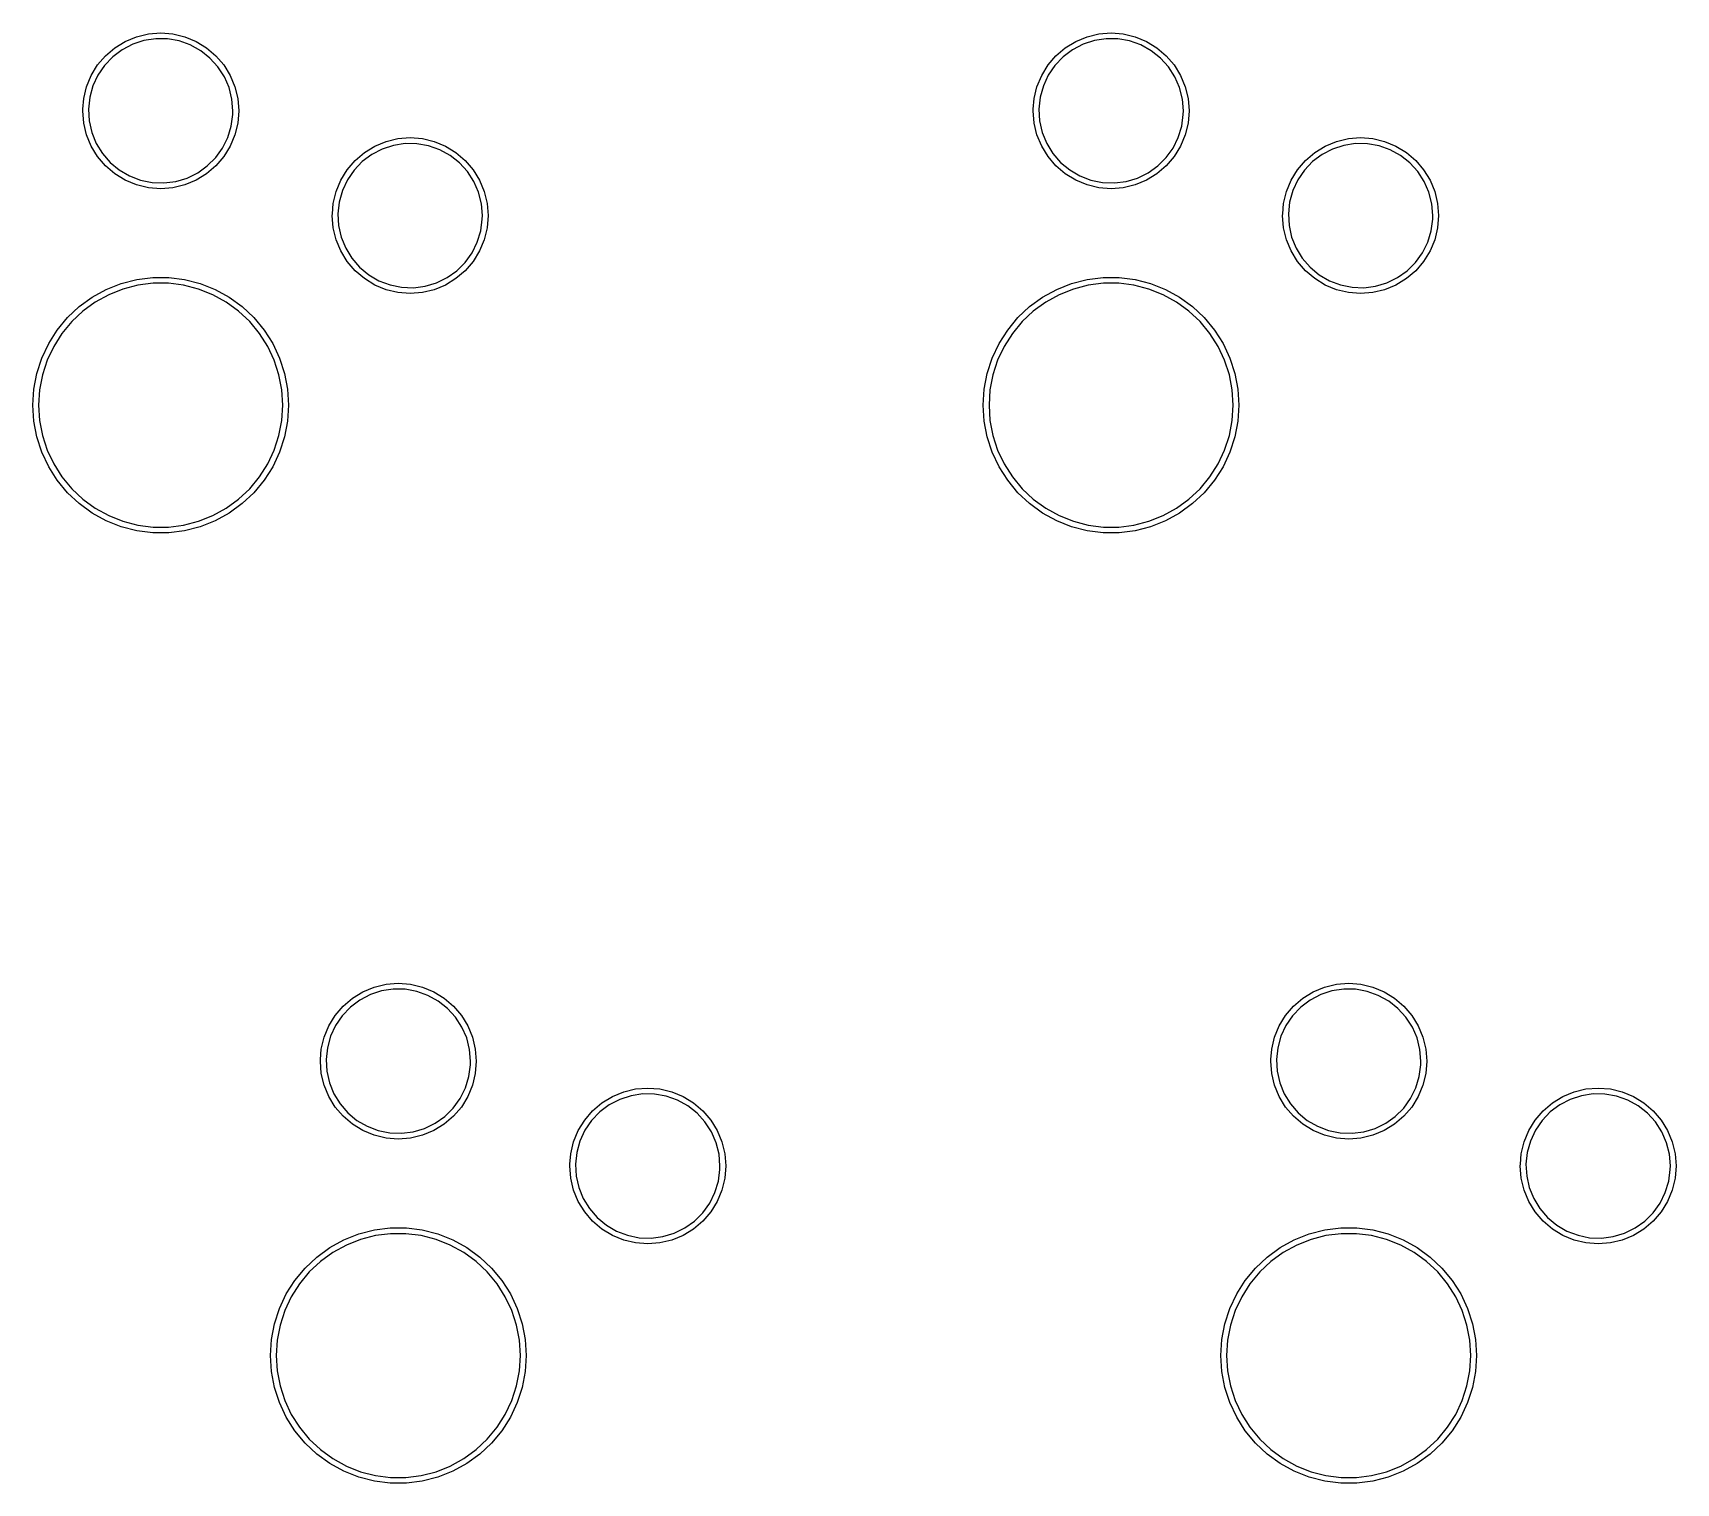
# Model space of a CAD drawing. Extents: x 0 to 11.3, y -3.7 to 0.
# Drawn here: x 2.899 to 4.196, y -1.976 to -0.831 of the extents above; entities that cross this region are included whole.
import ezdxf

# ---------------------------------------------------------------- set-up
doc = ezdxf.new("R2010")
doc.units = 0
doc.header["$MEASUREMENT"] = 0
doc.layers.add('BLACK', color=7, linetype='CONTINUOUS')

msp = doc.modelspace()

# ---------------------------------------------------------------- linework, layer by layer
at = {"layer": 'BLACK', "linetype": 'CONTINUOUS'}
for p, q in [((2.96384, -0.842949), (2.97207, -0.837906)), ((2.97792, -0.840183), (2.96963, -0.844495)), ((2.97207, -0.837906), (2.98099, -0.834212)), ((2.98679, -0.837282), (2.97792, -0.840183)), ((2.98099, -0.834212), (2.99038, -0.831958)), ((2.99602, -0.835869), (2.98679, -0.837282)), ((2.99038, -0.831958), (3, -0.831201)), ((3.00536, -0.835983), (2.99602, -0.835869)), ((3, -0.831201), (3.00962, -0.831958)), ((3.01456, -0.837621), (3.00536, -0.835983)), ((3.00962, -0.831958), (3.01901, -0.834212)), ((3.02336, -0.840738), (3.01456, -0.837621)), ((3.01901, -0.834212), (3.02793, -0.837906)), ((3.03154, -0.845252), (3.02336, -0.840738)), ((3.02793, -0.837906), (3.03616, -0.842949)), ((3.71384, -0.842949), (3.72207, -0.837906)), ((3.72792, -0.840183), (3.71963, -0.844495)), ((3.72207, -0.837906), (3.73099, -0.834212)), ((3.73679, -0.837282), (3.72792, -0.840183)), ((3.73099, -0.834212), (3.74038, -0.831958)), ((3.74602, -0.835869), (3.73679, -0.837282)), ((3.74038, -0.831958), (3.75, -0.831201)), ((3.75536, -0.835983), (3.74602, -0.835869)), ((3.75, -0.831201), (3.75962, -0.831958)), ((3.76456, -0.837621), (3.75536, -0.835983)), ((3.75962, -0.831958), (3.76901, -0.834212)), ((3.77336, -0.840738), (3.76456, -0.837621)), ((3.76901, -0.834212), (3.77793, -0.837906)), ((3.78154, -0.845252), (3.77336, -0.840738)), ((3.77793, -0.837906), (3.78616, -0.842949)), ((2.95023, -0.856559), (2.9565, -0.849218)), ((2.96217, -0.850103), (2.95571, -0.856854)), ((2.9565, -0.849218), (2.96384, -0.842949)), ((2.96963, -0.844495), (2.96217, -0.850103)), ((3.03886, -0.85104), (3.03154, -0.845252)), ((3.03616, -0.842949), (3.0435, -0.849218)), ((3.04515, -0.857947), (3.03886, -0.85104)), ((3.0435, -0.849218), (3.04977, -0.856559)), ((3.70023, -0.856559), (3.7065, -0.849218)), ((3.71217, -0.850103), (3.70571, -0.856854)), ((3.7065, -0.849218), (3.71384, -0.842949)), ((3.71963, -0.844495), (3.71217, -0.850103)), ((3.78886, -0.85104), (3.78154, -0.845252)), ((3.78616, -0.842949), (3.7935, -0.849218)), ((3.79515, -0.857947), (3.78886, -0.85104)), ((3.7935, -0.849218), (3.79977, -0.856559)), ((2.9415, -0.873707), (2.94519, -0.864789)), ((2.94519, -0.864789), (2.95023, -0.856559)), ((2.95045, -0.864569), (2.94652, -0.873039)), ((2.95571, -0.856854), (2.95045, -0.864569)), ((3.05022, -0.865788), (3.04515, -0.857947)), ((3.04977, -0.856559), (3.05481, -0.864789)), ((3.05395, -0.874352), (3.05022, -0.865788)), ((3.05481, -0.864789), (3.0585, -0.873707)), ((3.6915, -0.873707), (3.69519, -0.864789)), ((3.69519, -0.864789), (3.70023, -0.856559)), ((3.70045, -0.864569), (3.69652, -0.873039)), ((3.70571, -0.856854), (3.70045, -0.864569)), ((3.80022, -0.865788), (3.79515, -0.857947)), ((3.79977, -0.856559), (3.80481, -0.864789)), ((3.80395, -0.874352), (3.80022, -0.865788)), ((3.80481, -0.864789), (3.8085, -0.873707)), ((2.93924, -0.883093), (2.9415, -0.873707)), ((2.94652, -0.873039), (2.94402, -0.882038)), ((3.05622, -0.883409), (3.05395, -0.874352)), ((3.0585, -0.873707), (3.06076, -0.883093)), ((3.68924, -0.883093), (3.6915, -0.873707)), ((3.69652, -0.873039), (3.69402, -0.882038)), ((3.80622, -0.883409), (3.80395, -0.874352)), ((3.8085, -0.873707), (3.81076, -0.883093)), ((2.93848, -0.892717), (2.93859, -0.891324)), ((2.93924, -0.90234), (2.93848, -0.892717)), ((2.93859, -0.891324), (2.93924, -0.883093)), ((2.94402, -0.882038), (2.94303, -0.891324)), ((2.94303, -0.891324), (2.94357, -0.900647)), ((3.05699, -0.892717), (3.05622, -0.883409)), ((3.05692, -0.8955), (3.05699, -0.892717)), ((3.06076, -0.883093), (3.06152, -0.892717)), ((3.06152, -0.892717), (3.06076, -0.90234)), ((3.68848, -0.892717), (3.68859, -0.891324)), ((3.68924, -0.90234), (3.68848, -0.892717)), ((3.68859, -0.891324), (3.68924, -0.883093)), ((3.69402, -0.882038), (3.69303, -0.891324)), ((3.69303, -0.891324), (3.69357, -0.900647)), ((3.80699, -0.892717), (3.80622, -0.883409)), ((3.80692, -0.8955), (3.80699, -0.892717)), ((3.81076, -0.883093), (3.81152, -0.892717)), ((3.81152, -0.892717), (3.81076, -0.90234)), ((2.9415, -0.911726), (2.93924, -0.90234)), ((2.94357, -0.900647), (2.94562, -0.909758)), ((3.05298, -0.913694), (3.0557, -0.904759)), ((3.0557, -0.904759), (3.05692, -0.8955)), ((3.06076, -0.90234), (3.0585, -0.911726)), ((3.6915, -0.911726), (3.68924, -0.90234)), ((3.69357, -0.900647), (3.69562, -0.909758)), ((3.80298, -0.913694), (3.8057, -0.904759)), ((3.8057, -0.904759), (3.80692, -0.8955)), ((3.81076, -0.90234), (3.8085, -0.911726)), ((2.94519, -0.920644), (2.9415, -0.911726)), ((2.95023, -0.928875), (2.94519, -0.920644)), ((2.94562, -0.909758), (2.94914, -0.91841)), ((2.94914, -0.91841), (2.95401, -0.926373)), ((3.04885, -0.922066), (3.05298, -0.913694)), ((3.05481, -0.920644), (3.04977, -0.928875)), ((3.0585, -0.911726), (3.05481, -0.920644)), ((3.16069, -0.925626), (3.16892, -0.920583)), ((3.16892, -0.920583), (3.17784, -0.916889)), ((3.18364, -0.919959), (3.17477, -0.92286)), ((3.17784, -0.916889), (3.18723, -0.914635)), ((3.19288, -0.918547), (3.18364, -0.919959)), ((3.18723, -0.914635), (3.19685, -0.913878)), ((3.20221, -0.918661), (3.19288, -0.918547)), ((3.19685, -0.913878), (3.20647, -0.914635)), ((3.21141, -0.920298), (3.20221, -0.918661)), ((3.20647, -0.914635), (3.21586, -0.916889)), ((3.22021, -0.923416), (3.21141, -0.920298)), ((3.21586, -0.916889), (3.22478, -0.920583)), ((3.22478, -0.920583), (3.23301, -0.925626)), ((3.69519, -0.920644), (3.6915, -0.911726)), ((3.70023, -0.928875), (3.69519, -0.920644)), ((3.69562, -0.909758), (3.69914, -0.91841)), ((3.69914, -0.91841), (3.70401, -0.926373)), ((3.79885, -0.922066), (3.80298, -0.913694)), ((3.80481, -0.920644), (3.79977, -0.928875)), ((3.8085, -0.911726), (3.80481, -0.920644)), ((3.91069, -0.925626), (3.91892, -0.920583)), ((3.91892, -0.920583), (3.92784, -0.916889)), ((3.93364, -0.919959), (3.92477, -0.92286)), ((3.92784, -0.916889), (3.93723, -0.914635)), ((3.94288, -0.918547), (3.93364, -0.919959)), ((3.93723, -0.914635), (3.94685, -0.913878)), ((3.95221, -0.918661), (3.94288, -0.918547)), ((3.94685, -0.913878), (3.95647, -0.914635)), ((3.96141, -0.920298), (3.95221, -0.918661)), ((3.95647, -0.914635), (3.96586, -0.916889)), ((3.97021, -0.923416), (3.96141, -0.920298)), ((3.96586, -0.916889), (3.97478, -0.920583)), ((3.97478, -0.920583), (3.98301, -0.925626)), ((2.9565, -0.936215), (2.95023, -0.928875)), ((2.95401, -0.926373), (2.96013, -0.933431)), ((2.96013, -0.933431), (2.96731, -0.939397)), ((3.03678, -0.936242), (3.0434, -0.92965)), ((3.0434, -0.92965), (3.04885, -0.922066)), ((3.04977, -0.928875), (3.0435, -0.936215)), ((3.14708, -0.939236), (3.15335, -0.931896)), ((3.15902, -0.93278), (3.15256, -0.939531)), ((3.15335, -0.931896), (3.16069, -0.925626)), ((3.16648, -0.927173), (3.15902, -0.93278)), ((3.17477, -0.92286), (3.16648, -0.927173)), ((3.22839, -0.927929), (3.22021, -0.923416)), ((3.23571, -0.933717), (3.22839, -0.927929)), ((3.23301, -0.925626), (3.24035, -0.931896)), ((3.24035, -0.931896), (3.24662, -0.939236)), ((3.7065, -0.936215), (3.70023, -0.928875)), ((3.70401, -0.926373), (3.71013, -0.933431)), ((3.71013, -0.933431), (3.71731, -0.939397)), ((3.78678, -0.936242), (3.7934, -0.92965)), ((3.7934, -0.92965), (3.79885, -0.922066)), ((3.79977, -0.928875), (3.7935, -0.936215)), ((3.89708, -0.939236), (3.90335, -0.931896)), ((3.90902, -0.93278), (3.90256, -0.939531)), ((3.90335, -0.931896), (3.91069, -0.925626)), ((3.91648, -0.927173), (3.90902, -0.93278)), ((3.92477, -0.92286), (3.91648, -0.927173)), ((3.97839, -0.927929), (3.97021, -0.923416)), ((3.98571, -0.933717), (3.97839, -0.927929)), ((3.98301, -0.925626), (3.99035, -0.931896)), ((3.99035, -0.931896), (3.99662, -0.939236)), ((2.96384, -0.942484), (2.9565, -0.936215)), ((2.97207, -0.947527), (2.96384, -0.942484)), ((2.96731, -0.939397), (2.97538, -0.944108)), ((2.97538, -0.944108), (2.9841, -0.94744)), ((3.01185, -0.948457), (3.02079, -0.945774)), ((3.02079, -0.945774), (3.02918, -0.941665)), ((3.03616, -0.942484), (3.02793, -0.947527)), ((3.02918, -0.941665), (3.03678, -0.936242)), ((3.0435, -0.936215), (3.03616, -0.942484)), ((3.14204, -0.947466), (3.14708, -0.939236)), ((3.15256, -0.939531), (3.1473, -0.947246)), ((3.242, -0.940624), (3.23571, -0.933717)), ((3.24707, -0.948465), (3.242, -0.940624)), ((3.24662, -0.939236), (3.25166, -0.947466)), ((3.71384, -0.942484), (3.7065, -0.936215)), ((3.72207, -0.947527), (3.71384, -0.942484)), ((3.71731, -0.939397), (3.72538, -0.944108)), ((3.72538, -0.944108), (3.7341, -0.94744)), ((3.76185, -0.948457), (3.77079, -0.945774)), ((3.77079, -0.945774), (3.77918, -0.941665)), ((3.78616, -0.942484), (3.77793, -0.947527)), ((3.77918, -0.941665), (3.78678, -0.936242)), ((3.7935, -0.936215), (3.78616, -0.942484)), ((3.89204, -0.947466), (3.89708, -0.939236)), ((3.90256, -0.939531), (3.8973, -0.947246)), ((3.992, -0.940624), (3.98571, -0.933717)), ((3.99707, -0.948465), (3.992, -0.940624)), ((3.99662, -0.939236), (4.00166, -0.947466)), ((2.98099, -0.951221), (2.97207, -0.947527)), ((2.99038, -0.953475), (2.98099, -0.951221)), ((2.9841, -0.94744), (2.99325, -0.949302)), ((3, -0.954232), (2.99038, -0.953475)), ((2.99325, -0.949302), (3.00259, -0.949644)), ((3.00962, -0.953475), (3, -0.954232)), ((3.00259, -0.949644), (3.01185, -0.948457)), ((3.01901, -0.951221), (3.00962, -0.953475)), ((3.02793, -0.947527), (3.01901, -0.951221)), ((3.13609, -0.965771), (3.13835, -0.956384)), ((3.13835, -0.956384), (3.14204, -0.947466)), ((3.14337, -0.955717), (3.14087, -0.964716)), ((3.1473, -0.947246), (3.14337, -0.955717)), ((3.2508, -0.957029), (3.24707, -0.948465)), ((3.25307, -0.966086), (3.2508, -0.957029)), ((3.25166, -0.947466), (3.25536, -0.956384)), ((3.25536, -0.956384), (3.25761, -0.965771)), ((3.73099, -0.951221), (3.72207, -0.947527)), ((3.74038, -0.953475), (3.73099, -0.951221)), ((3.7341, -0.94744), (3.74325, -0.949302)), ((3.75, -0.954232), (3.74038, -0.953475)), ((3.74325, -0.949302), (3.75259, -0.949644)), ((3.75962, -0.953475), (3.75, -0.954232)), ((3.75259, -0.949644), (3.76185, -0.948457)), ((3.76901, -0.951221), (3.75962, -0.953475)), ((3.77793, -0.947527), (3.76901, -0.951221)), ((3.88609, -0.965771), (3.88835, -0.956384)), ((3.88835, -0.956384), (3.89204, -0.947466)), ((3.89337, -0.955717), (3.89087, -0.964716)), ((3.8973, -0.947246), (3.89337, -0.955717)), ((4.0008, -0.957029), (3.99707, -0.948465)), ((4.00307, -0.966086), (4.0008, -0.957029)), ((4.00166, -0.947466), (4.00536, -0.956384)), ((4.00536, -0.956384), (4.00761, -0.965771)), ((3.13544, -0.974001), (3.13609, -0.965771)), ((3.14087, -0.964716), (3.13988, -0.974001)), ((3.25384, -0.975394), (3.25307, -0.966086)), ((3.25761, -0.965771), (3.25837, -0.975394)), ((3.88544, -0.974001), (3.88609, -0.965771)), ((3.89087, -0.964716), (3.88988, -0.974001)), ((4.00384, -0.975394), (4.00307, -0.966086)), ((4.00761, -0.965771), (4.00837, -0.975394)), ((3.13533, -0.975394), (3.13544, -0.974001)), ((3.13609, -0.985017), (3.13533, -0.975394)), ((3.13835, -0.994403), (3.13609, -0.985017)), ((3.13988, -0.974001), (3.14042, -0.983325)), ((3.14042, -0.983325), (3.14247, -0.992435)), ((3.25255, -0.987436), (3.25377, -0.978177)), ((3.25377, -0.978177), (3.25384, -0.975394)), ((3.25761, -0.985017), (3.25536, -0.994403)), ((3.25837, -0.975394), (3.25761, -0.985017)), ((3.88533, -0.975394), (3.88544, -0.974001)), ((3.88609, -0.985017), (3.88533, -0.975394)), ((3.88835, -0.994403), (3.88609, -0.985017)), ((3.88988, -0.974001), (3.89042, -0.983325)), ((3.89042, -0.983325), (3.89247, -0.992435)), ((4.00255, -0.987436), (4.00377, -0.978177)), ((4.00377, -0.978177), (4.00384, -0.975394)), ((4.00761, -0.985017), (4.00536, -0.994403)), ((4.00837, -0.975394), (4.00761, -0.985017)), ((3.14204, -1.00332), (3.13835, -0.994403)), ((3.14247, -0.992435), (3.14599, -1.00109)), ((3.2457, -1.00474), (3.24983, -0.996372)), ((3.24983, -0.996372), (3.25255, -0.987436)), ((3.25536, -0.994403), (3.25166, -1.00332)), ((3.89204, -1.00332), (3.88835, -0.994403)), ((3.89247, -0.992435), (3.89599, -1.00109)), ((3.9957, -1.00474), (3.99983, -0.996372)), ((3.99983, -0.996372), (4.00255, -0.987436)), ((4.00536, -0.994403), (4.00166, -1.00332)), ((3.14708, -1.01155), (3.14204, -1.00332)), ((3.14599, -1.00109), (3.15086, -1.00905)), ((3.15086, -1.00905), (3.15698, -1.01611)), ((3.24025, -1.01233), (3.2457, -1.00474)), ((3.25166, -1.00332), (3.24662, -1.01155)), ((3.89708, -1.01155), (3.89204, -1.00332)), ((3.89599, -1.00109), (3.90086, -1.00905)), ((3.90086, -1.00905), (3.90698, -1.01611)), ((3.99025, -1.01233), (3.9957, -1.00474)), ((4.00166, -1.00332), (3.99662, -1.01155)), ((2.9811, -1.0259), (2.99367, -1.02431)), ((2.99367, -1.02431), (3.00633, -1.02431)), ((3.00633, -1.02431), (3.0189, -1.0259)), ((3.15335, -1.01889), (3.14708, -1.01155)), ((3.16069, -1.02516), (3.15335, -1.01889)), ((3.15698, -1.01611), (3.16416, -1.02207)), ((3.16416, -1.02207), (3.17223, -1.02679)), ((3.21764, -1.02845), (3.22603, -1.02434)), ((3.22603, -1.02434), (3.23363, -1.01892)), ((3.24035, -1.01889), (3.23301, -1.02516)), ((3.23363, -1.01892), (3.24025, -1.01233)), ((3.24662, -1.01155), (3.24035, -1.01889)), ((3.7311, -1.0259), (3.74367, -1.02431)), ((3.74367, -1.02431), (3.75633, -1.02431)), ((3.75633, -1.02431), (3.7689, -1.0259)), ((3.90335, -1.01889), (3.89708, -1.01155)), ((3.91069, -1.02516), (3.90335, -1.01889)), ((3.90698, -1.01611), (3.91416, -1.02207)), ((3.91416, -1.02207), (3.92223, -1.02679)), ((3.96764, -1.02845), (3.97603, -1.02434)), ((3.97603, -1.02434), (3.98363, -1.01892)), ((3.99035, -1.01889), (3.98301, -1.02516)), ((3.98363, -1.01892), (3.99025, -1.01233)), ((3.99662, -1.01155), (3.99035, -1.01889)), ((2.94594, -1.03982), (2.95704, -1.03372)), ((2.95704, -1.03372), (2.96882, -1.02905)), ((2.97023, -1.03336), (2.95898, -1.03782)), ((2.96882, -1.02905), (2.9811, -1.0259)), ((2.98195, -1.03036), (2.97023, -1.03336)), ((2.99395, -1.02884), (2.98195, -1.03036)), ((3.00605, -1.02884), (2.99395, -1.02884)), ((3.01805, -1.03036), (3.00605, -1.02884)), ((3.02977, -1.03336), (3.01805, -1.03036)), ((3.0189, -1.0259), (3.03118, -1.02905)), ((3.04102, -1.03782), (3.02977, -1.03336)), ((3.03118, -1.02905), (3.04296, -1.03372)), ((3.04296, -1.03372), (3.05406, -1.03982)), ((3.16892, -1.0302), (3.16069, -1.02516)), ((3.17784, -1.0339), (3.16892, -1.0302)), ((3.17223, -1.02679), (3.18095, -1.03012)), ((3.18723, -1.03615), (3.17784, -1.0339)), ((3.18095, -1.03012), (3.1901, -1.03198)), ((3.19685, -1.03691), (3.18723, -1.03615)), ((3.1901, -1.03198), (3.19944, -1.03232)), ((3.20647, -1.03615), (3.19685, -1.03691)), ((3.19944, -1.03232), (3.2087, -1.03113)), ((3.21586, -1.0339), (3.20647, -1.03615)), ((3.2087, -1.03113), (3.21764, -1.02845)), ((3.22478, -1.0302), (3.21586, -1.0339)), ((3.23301, -1.02516), (3.22478, -1.0302)), ((3.69594, -1.03982), (3.70704, -1.03372)), ((3.70704, -1.03372), (3.71882, -1.02905)), ((3.72023, -1.03336), (3.70898, -1.03782)), ((3.71882, -1.02905), (3.7311, -1.0259)), ((3.73195, -1.03036), (3.72023, -1.03336)), ((3.74395, -1.02884), (3.73195, -1.03036)), ((3.75605, -1.02884), (3.74395, -1.02884)), ((3.76805, -1.03036), (3.75605, -1.02884)), ((3.77977, -1.03336), (3.76805, -1.03036)), ((3.7689, -1.0259), (3.78118, -1.02905)), ((3.79102, -1.03782), (3.77977, -1.03336)), ((3.78118, -1.02905), (3.79296, -1.03372)), ((3.79296, -1.03372), (3.80406, -1.03982)), ((3.91892, -1.0302), (3.91069, -1.02516)), ((3.92784, -1.0339), (3.91892, -1.0302)), ((3.92223, -1.02679), (3.93095, -1.03012)), ((3.93723, -1.03615), (3.92784, -1.0339)), ((3.93095, -1.03012), (3.9401, -1.03198)), ((3.94685, -1.03691), (3.93723, -1.03615)), ((3.9401, -1.03198), (3.94944, -1.03232)), ((3.95647, -1.03615), (3.94685, -1.03691)), ((3.94944, -1.03232), (3.9587, -1.03113)), ((3.96586, -1.0339), (3.95647, -1.03615)), ((3.9587, -1.03113), (3.96764, -1.02845)), ((3.97478, -1.0302), (3.96586, -1.0339)), ((3.98301, -1.02516), (3.97478, -1.0302)), ((2.92646, -1.05594), (2.93569, -1.04727)), ((2.93569, -1.04727), (2.94594, -1.03982)), ((2.94837, -1.04365), (2.93858, -1.05076)), ((2.95898, -1.03782), (2.94837, -1.04365)), ((3.05163, -1.04365), (3.04102, -1.03782)), ((3.06142, -1.05076), (3.05163, -1.04365)), ((3.05406, -1.03982), (3.06431, -1.04727)), ((3.06431, -1.04727), (3.07354, -1.05594)), ((3.67646, -1.05594), (3.68569, -1.04727)), ((3.68569, -1.04727), (3.69594, -1.03982)), ((3.69837, -1.04365), (3.68858, -1.05076)), ((3.70898, -1.03782), (3.69837, -1.04365)), ((3.80163, -1.04365), (3.79102, -1.03782)), ((3.81142, -1.05076), (3.80163, -1.04365)), ((3.80406, -1.03982), (3.81431, -1.04727)), ((3.81431, -1.04727), (3.82354, -1.05594)), ((2.91838, -1.0657), (2.92646, -1.05594)), ((2.92976, -1.05904), (2.92205, -1.06837)), ((2.93858, -1.05076), (2.92976, -1.05904)), ((3.07024, -1.05904), (3.06142, -1.05076)), ((3.07795, -1.06837), (3.07024, -1.05904)), ((3.07354, -1.05594), (3.08162, -1.0657)), ((3.66838, -1.0657), (3.67646, -1.05594)), ((3.67976, -1.05904), (3.67205, -1.06837)), ((3.68858, -1.05076), (3.67976, -1.05904)), ((3.82024, -1.05904), (3.81142, -1.05076)), ((3.82795, -1.06837), (3.82024, -1.05904)), ((3.82354, -1.05594), (3.83162, -1.0657)), ((2.91159, -1.0764), (2.91838, -1.0657)), ((2.92205, -1.06837), (2.91557, -1.07858)), ((3.08443, -1.07858), (3.07795, -1.06837)), ((3.08162, -1.0657), (3.08841, -1.0764)), ((3.66159, -1.0764), (3.66838, -1.0657)), ((3.67205, -1.06837), (3.66557, -1.07858)), ((3.83443, -1.07858), (3.82795, -1.06837)), ((3.83162, -1.0657), (3.83841, -1.0764)), ((2.90228, -1.09991), (2.9062, -1.08786)), ((2.9062, -1.08786), (2.91159, -1.0764)), ((2.91557, -1.07858), (2.91041, -1.08953)), ((3.08959, -1.08953), (3.08443, -1.07858)), ((3.08841, -1.0764), (3.0938, -1.08786)), ((3.0938, -1.08786), (3.09772, -1.09991)), ((3.65228, -1.09991), (3.6562, -1.08786)), ((3.6562, -1.08786), (3.66159, -1.0764)), ((3.66557, -1.07858), (3.66041, -1.08953)), ((3.83959, -1.08953), (3.83443, -1.07858)), ((3.83841, -1.0764), (3.8438, -1.08786)), ((3.8438, -1.08786), (3.84772, -1.09991)), ((2.89991, -1.11236), (2.90228, -1.09991)), ((2.90668, -1.10104), (2.90441, -1.11292)), ((2.91041, -1.08953), (2.90668, -1.10104)), ((3.09332, -1.10104), (3.08959, -1.08953)), ((3.09559, -1.11292), (3.09332, -1.10104)), ((3.09772, -1.09991), (3.10009, -1.11236)), ((3.64991, -1.11236), (3.65228, -1.09991)), ((3.65668, -1.10104), (3.65441, -1.11292)), ((3.66041, -1.08953), (3.65668, -1.10104)), ((3.84332, -1.10104), (3.83959, -1.08953)), ((3.84559, -1.11292), (3.84332, -1.10104)), ((3.84772, -1.09991), (3.85009, -1.11236)), ((2.89911, -1.125), (2.89991, -1.11236)), ((2.90441, -1.11292), (2.90365, -1.125)), ((3.09635, -1.125), (3.09559, -1.11292)), ((3.10009, -1.11236), (3.10089, -1.125)), ((3.64911, -1.125), (3.64991, -1.11236)), ((3.65441, -1.11292), (3.65365, -1.125)), ((3.84635, -1.125), (3.84559, -1.11292)), ((3.85009, -1.11236), (3.85089, -1.125)), ((2.89991, -1.13764), (2.89911, -1.125)), ((2.90365, -1.125), (2.90441, -1.13708)), ((3.09559, -1.13708), (3.09635, -1.125)), ((3.10089, -1.125), (3.10009, -1.13764)), ((3.64991, -1.13764), (3.64911, -1.125)), ((3.65365, -1.125), (3.65441, -1.13708)), ((3.84559, -1.13708), (3.84635, -1.125)), ((3.85089, -1.125), (3.85009, -1.13764)), ((2.90228, -1.15009), (2.89991, -1.13764)), ((2.90441, -1.13708), (2.90668, -1.14896)), ((3.09332, -1.14896), (3.09559, -1.13708)), ((3.10009, -1.13764), (3.09772, -1.15009)), ((3.65228, -1.15009), (3.64991, -1.13764)), ((3.65441, -1.13708), (3.65668, -1.14896)), ((3.84332, -1.14896), (3.84559, -1.13708)), ((3.85009, -1.13764), (3.84772, -1.15009)), ((2.9062, -1.16214), (2.90228, -1.15009)), ((2.90668, -1.14896), (2.91041, -1.16047)), ((3.08959, -1.16047), (3.09332, -1.14896)), ((3.09772, -1.15009), (3.0938, -1.16214)), ((3.6562, -1.16214), (3.65228, -1.15009)), ((3.65668, -1.14896), (3.66041, -1.16047)), ((3.83959, -1.16047), (3.84332, -1.14896)), ((3.84772, -1.15009), (3.8438, -1.16214)), ((2.91159, -1.1736), (2.9062, -1.16214)), ((2.91041, -1.16047), (2.91557, -1.17142)), ((3.08443, -1.17142), (3.08959, -1.16047)), ((3.0938, -1.16214), (3.08841, -1.1736)), ((3.66159, -1.1736), (3.6562, -1.16214)), ((3.66041, -1.16047), (3.66557, -1.17142)), ((3.83443, -1.17142), (3.83959, -1.16047)), ((3.8438, -1.16214), (3.83841, -1.1736)), ((2.91838, -1.1843), (2.91159, -1.1736)), ((2.91557, -1.17142), (2.92205, -1.18163)), ((3.07795, -1.18163), (3.08443, -1.17142)), ((3.08841, -1.1736), (3.08162, -1.1843)), ((3.66838, -1.1843), (3.66159, -1.1736)), ((3.66557, -1.17142), (3.67205, -1.18163)), ((3.82795, -1.18163), (3.83443, -1.17142)), ((3.83841, -1.1736), (3.83162, -1.1843)), ((2.92646, -1.19406), (2.91838, -1.1843)), ((2.92205, -1.18163), (2.92976, -1.19096)), ((2.92976, -1.19096), (2.93858, -1.19924)), ((3.06142, -1.19924), (3.07024, -1.19096)), ((3.07024, -1.19096), (3.07795, -1.18163)), ((3.08162, -1.1843), (3.07354, -1.19406)), ((3.67646, -1.19406), (3.66838, -1.1843)), ((3.67205, -1.18163), (3.67976, -1.19096)), ((3.67976, -1.19096), (3.68858, -1.19924)), ((3.81142, -1.19924), (3.82024, -1.19096)), ((3.82024, -1.19096), (3.82795, -1.18163)), ((3.83162, -1.1843), (3.82354, -1.19406)), ((2.93569, -1.20273), (2.92646, -1.19406)), ((2.94594, -1.21018), (2.93569, -1.20273)), ((2.93858, -1.19924), (2.94837, -1.20635)), ((3.05163, -1.20635), (3.06142, -1.19924)), ((3.06431, -1.20273), (3.05406, -1.21018)), ((3.07354, -1.19406), (3.06431, -1.20273)), ((3.68569, -1.20273), (3.67646, -1.19406)), ((3.69594, -1.21018), (3.68569, -1.20273)), ((3.68858, -1.19924), (3.69837, -1.20635)), ((3.80163, -1.20635), (3.81142, -1.19924)), ((3.81431, -1.20273), (3.80406, -1.21018)), ((3.82354, -1.19406), (3.81431, -1.20273)), ((2.95704, -1.21628), (2.94594, -1.21018)), ((2.94837, -1.20635), (2.95898, -1.21218)), ((2.96882, -1.22095), (2.95704, -1.21628)), ((2.95898, -1.21218), (2.97023, -1.21664)), ((2.97023, -1.21664), (2.98195, -1.21964)), ((3.01805, -1.21964), (3.02977, -1.21664)), ((3.02977, -1.21664), (3.04102, -1.21218)), ((3.04296, -1.21628), (3.03118, -1.22095)), ((3.04102, -1.21218), (3.05163, -1.20635)), ((3.05406, -1.21018), (3.04296, -1.21628)), ((3.70704, -1.21628), (3.69594, -1.21018)), ((3.69837, -1.20635), (3.70898, -1.21218)), ((3.71882, -1.22095), (3.70704, -1.21628)), ((3.70898, -1.21218), (3.72023, -1.21664)), ((3.72023, -1.21664), (3.73195, -1.21964)), ((3.76805, -1.21964), (3.77977, -1.21664)), ((3.77977, -1.21664), (3.79102, -1.21218)), ((3.79296, -1.21628), (3.78118, -1.22095)), ((3.79102, -1.21218), (3.80163, -1.20635)), ((3.80406, -1.21018), (3.79296, -1.21628)), ((2.9811, -1.2241), (2.96882, -1.22095)), ((2.99367, -1.22569), (2.9811, -1.2241)), ((2.98195, -1.21964), (2.99395, -1.22116)), ((3.00633, -1.22569), (2.99367, -1.22569)), ((2.99395, -1.22116), (3.00605, -1.22116)), ((3.00605, -1.22116), (3.01805, -1.21964)), ((3.0189, -1.2241), (3.00633, -1.22569)), ((3.03118, -1.22095), (3.0189, -1.2241)), ((3.7311, -1.2241), (3.71882, -1.22095)), ((3.74367, -1.22569), (3.7311, -1.2241)), ((3.73195, -1.21964), (3.74395, -1.22116)), ((3.75633, -1.22569), (3.74367, -1.22569)), ((3.74395, -1.22116), (3.75605, -1.22116)), ((3.75605, -1.22116), (3.76805, -1.21964)), ((3.7689, -1.2241), (3.75633, -1.22569)), ((3.78118, -1.22095), (3.7689, -1.2241)), ((3.16849, -1.58421), (3.17788, -1.58196)), ((3.17788, -1.58196), (3.1875, -1.5812)), ((3.1875, -1.5812), (3.19712, -1.58196)), ((3.19712, -1.58196), (3.20651, -1.58421)), ((3.91849, -1.58421), (3.92788, -1.58196)), ((3.92788, -1.58196), (3.9375, -1.5812)), ((3.9375, -1.5812), (3.94712, -1.58196)), ((3.94712, -1.58196), (3.95651, -1.58421)), ((3.144, -1.59922), (3.15134, -1.59295)), ((3.15713, -1.5945), (3.14967, -1.6001)), ((3.15134, -1.59295), (3.15957, -1.58791)), ((3.16542, -1.59018), (3.15713, -1.5945)), ((3.15957, -1.58791), (3.16849, -1.58421)), ((3.17429, -1.58728), (3.16542, -1.59018)), ((3.18352, -1.58587), (3.17429, -1.58728)), ((3.19286, -1.58598), (3.18352, -1.58587)), ((3.20206, -1.58762), (3.19286, -1.58598)), ((3.21086, -1.59074), (3.20206, -1.58762)), ((3.20651, -1.58421), (3.21543, -1.58791)), ((3.21904, -1.59525), (3.21086, -1.59074)), ((3.21543, -1.58791), (3.22366, -1.59295)), ((3.22366, -1.59295), (3.231, -1.59922)), ((3.894, -1.59922), (3.90134, -1.59295)), ((3.90713, -1.5945), (3.89967, -1.6001)), ((3.90134, -1.59295), (3.90957, -1.58791)), ((3.91542, -1.59018), (3.90713, -1.5945)), ((3.90957, -1.58791), (3.91849, -1.58421)), ((3.92429, -1.58728), (3.91542, -1.59018)), ((3.93352, -1.58587), (3.92429, -1.58728)), ((3.94286, -1.58598), (3.93352, -1.58587)), ((3.95206, -1.58762), (3.94286, -1.58598)), ((3.96086, -1.59074), (3.95206, -1.58762)), ((3.95651, -1.58421), (3.96543, -1.58791)), ((3.96904, -1.59525), (3.96086, -1.59074)), ((3.96543, -1.58791), (3.97366, -1.59295)), ((3.97366, -1.59295), (3.981, -1.59922)), ((3.13269, -1.61479), (3.13773, -1.60656)), ((3.13773, -1.60656), (3.144, -1.59922)), ((3.14321, -1.60685), (3.13795, -1.61457)), ((3.14967, -1.6001), (3.14321, -1.60685)), ((3.22636, -1.60104), (3.21904, -1.59525)), ((3.23265, -1.60795), (3.22636, -1.60104)), ((3.231, -1.59922), (3.23727, -1.60656)), ((3.23772, -1.61579), (3.23265, -1.60795)), ((3.23727, -1.60656), (3.24231, -1.61479)), ((3.88269, -1.61479), (3.88773, -1.60656)), ((3.88773, -1.60656), (3.894, -1.59922)), ((3.89321, -1.60685), (3.88795, -1.61457)), ((3.89967, -1.6001), (3.89321, -1.60685)), ((3.97636, -1.60104), (3.96904, -1.59525)), ((3.98265, -1.60795), (3.97636, -1.60104)), ((3.981, -1.59922), (3.98727, -1.60656)), ((3.98772, -1.61579), (3.98265, -1.60795)), ((3.98727, -1.60656), (3.99231, -1.61479)), ((3.129, -1.62371), (3.13269, -1.61479)), ((3.13795, -1.61457), (3.13402, -1.62304)), ((3.24145, -1.62435), (3.23772, -1.61579)), ((3.24231, -1.61479), (3.246, -1.62371)), ((3.879, -1.62371), (3.88269, -1.61479)), ((3.88795, -1.61457), (3.88402, -1.62304)), ((3.99145, -1.62435), (3.98772, -1.61579)), ((3.99231, -1.61479), (3.996, -1.62371)), ((3.12609, -1.64132), (3.12674, -1.63309)), ((3.12674, -1.63309), (3.129, -1.62371)), ((3.13152, -1.63204), (3.13053, -1.64132)), ((3.13402, -1.62304), (3.13152, -1.63204)), ((3.24372, -1.63341), (3.24145, -1.62435)), ((3.24449, -1.64272), (3.24372, -1.63341)), ((3.246, -1.62371), (3.24826, -1.63309)), ((3.24826, -1.63309), (3.24902, -1.64272)), ((3.87609, -1.64132), (3.87674, -1.63309)), ((3.87674, -1.63309), (3.879, -1.62371)), ((3.88152, -1.63204), (3.88053, -1.64132)), ((3.88402, -1.62304), (3.88152, -1.63204)), ((3.99372, -1.63341), (3.99145, -1.62435)), ((3.99449, -1.64272), (3.99372, -1.63341)), ((3.996, -1.62371), (3.99826, -1.63309)), ((3.99826, -1.63309), (3.99902, -1.64272)), ((3.12598, -1.64272), (3.12609, -1.64132)), ((3.12674, -1.65234), (3.12598, -1.64272)), ((3.13053, -1.64132), (3.13107, -1.65065)), ((3.2432, -1.65476), (3.24442, -1.6455)), ((3.24442, -1.6455), (3.24449, -1.64272)), ((3.24902, -1.64272), (3.24826, -1.65234)), ((3.87598, -1.64272), (3.87609, -1.64132)), ((3.87674, -1.65234), (3.87598, -1.64272)), ((3.88053, -1.64132), (3.88107, -1.65065)), ((3.9932, -1.65476), (3.99442, -1.6455)), ((3.99442, -1.6455), (3.99449, -1.64272)), ((3.99902, -1.64272), (3.99826, -1.65234)), ((3.129, -1.66173), (3.12674, -1.65234)), ((3.13107, -1.65065), (3.13312, -1.65976)), ((3.13312, -1.65976), (3.13664, -1.66841)), ((3.24048, -1.66369), (3.2432, -1.65476)), ((3.24826, -1.65234), (3.246, -1.66173)), ((3.879, -1.66173), (3.87674, -1.65234)), ((3.88107, -1.65065), (3.88312, -1.65976)), ((3.88312, -1.65976), (3.88664, -1.66841)), ((3.99048, -1.66369), (3.9932, -1.65476)), ((3.99826, -1.65234), (3.996, -1.66173)), ((3.13269, -1.67064), (3.129, -1.66173)), ((3.13773, -1.67887), (3.13269, -1.67064)), ((3.13664, -1.66841), (3.14151, -1.67637)), ((3.2309, -1.67965), (3.23635, -1.67207)), ((3.23635, -1.67207), (3.24048, -1.66369)), ((3.24231, -1.67064), (3.23727, -1.67887)), ((3.246, -1.66173), (3.24231, -1.67064)), ((3.34819, -1.67563), (3.35642, -1.67058)), ((3.35642, -1.67058), (3.36534, -1.66689)), ((3.37114, -1.66996), (3.36227, -1.67286)), ((3.36534, -1.66689), (3.37473, -1.66464)), ((3.38038, -1.66855), (3.37114, -1.66996)), ((3.37473, -1.66464), (3.38435, -1.66388)), ((3.38971, -1.66866), (3.38038, -1.66855)), ((3.38435, -1.66388), (3.39397, -1.66464)), ((3.39891, -1.6703), (3.38971, -1.66866)), ((3.39397, -1.66464), (3.40336, -1.66689)), ((3.40771, -1.67342), (3.39891, -1.6703)), ((3.40336, -1.66689), (3.41228, -1.67058)), ((3.41228, -1.67058), (3.42051, -1.67563)), ((3.88269, -1.67064), (3.879, -1.66173)), ((3.88773, -1.67887), (3.88269, -1.67064)), ((3.88664, -1.66841), (3.89151, -1.67637)), ((3.9809, -1.67965), (3.98635, -1.67207)), ((3.98635, -1.67207), (3.99048, -1.66369)), ((3.99231, -1.67064), (3.98727, -1.67887)), ((3.996, -1.66173), (3.99231, -1.67064)), ((4.09819, -1.67563), (4.10642, -1.67058)), ((4.10642, -1.67058), (4.11534, -1.66689)), ((4.12114, -1.66996), (4.11227, -1.67286)), ((4.11534, -1.66689), (4.12473, -1.66464)), ((4.13038, -1.66855), (4.12114, -1.66996)), ((4.12473, -1.66464), (4.13435, -1.66388)), ((4.13971, -1.66866), (4.13038, -1.66855)), ((4.13435, -1.66388), (4.14397, -1.66464)), ((4.14891, -1.6703), (4.13971, -1.66866)), ((4.14397, -1.66464), (4.15336, -1.66689)), ((4.15771, -1.67342), (4.14891, -1.6703)), ((4.15336, -1.66689), (4.16228, -1.67058)), ((4.16228, -1.67058), (4.17051, -1.67563)), ((3.144, -1.68621), (3.13773, -1.67887)), ((3.14151, -1.67637), (3.14763, -1.68343)), ((3.14763, -1.68343), (3.15481, -1.6894)), ((3.22428, -1.68624), (3.2309, -1.67965)), ((3.23727, -1.67887), (3.231, -1.68621)), ((3.33458, -1.68924), (3.34085, -1.6819)), ((3.34652, -1.68278), (3.34006, -1.68953)), ((3.34085, -1.6819), (3.34819, -1.67563)), ((3.35398, -1.67717), (3.34652, -1.68278)), ((3.36227, -1.67286), (3.35398, -1.67717)), ((3.41589, -1.67793), (3.40771, -1.67342)), ((3.42321, -1.68372), (3.41589, -1.67793)), ((3.42051, -1.67563), (3.42785, -1.6819)), ((3.4295, -1.69062), (3.42321, -1.68372)), ((3.42785, -1.6819), (3.43412, -1.68924)), ((3.894, -1.68621), (3.88773, -1.67887)), ((3.89151, -1.67637), (3.89763, -1.68343)), ((3.89763, -1.68343), (3.90481, -1.6894)), ((3.97428, -1.68624), (3.9809, -1.67965)), ((3.98727, -1.67887), (3.981, -1.68621)), ((4.08458, -1.68924), (4.09085, -1.6819)), ((4.09652, -1.68278), (4.09006, -1.68953)), ((4.09085, -1.6819), (4.09819, -1.67563)), ((4.10398, -1.67717), (4.09652, -1.68278)), ((4.11227, -1.67286), (4.10398, -1.67717)), ((4.16589, -1.67793), (4.15771, -1.67342)), ((4.17321, -1.68372), (4.16589, -1.67793)), ((4.17051, -1.67563), (4.17785, -1.6819)), ((4.1795, -1.69062), (4.17321, -1.68372)), ((4.17785, -1.6819), (4.18412, -1.68924)), ((3.15134, -1.69248), (3.144, -1.68621)), ((3.15957, -1.69753), (3.15134, -1.69248)), ((3.15481, -1.6894), (3.16288, -1.69411)), ((3.16849, -1.70122), (3.15957, -1.69753)), ((3.16288, -1.69411), (3.1716, -1.69744)), ((3.1716, -1.69744), (3.18075, -1.6993)), ((3.19009, -1.69964), (3.19935, -1.69846)), ((3.19935, -1.69846), (3.20829, -1.69577)), ((3.21543, -1.69753), (3.20651, -1.70122)), ((3.20829, -1.69577), (3.21668, -1.69167)), ((3.22366, -1.69248), (3.21543, -1.69753)), ((3.21668, -1.69167), (3.22428, -1.68624)), ((3.231, -1.68621), (3.22366, -1.69248)), ((3.32585, -1.70638), (3.32954, -1.69747)), ((3.32954, -1.69747), (3.33458, -1.68924)), ((3.3348, -1.69725), (3.33087, -1.70572)), ((3.34006, -1.68953), (3.3348, -1.69725)), ((3.43457, -1.69846), (3.4295, -1.69062)), ((3.43412, -1.68924), (3.43916, -1.69747)), ((3.4383, -1.70703), (3.43457, -1.69846)), ((3.43916, -1.69747), (3.44286, -1.70638)), ((3.90134, -1.69248), (3.894, -1.68621)), ((3.90957, -1.69753), (3.90134, -1.69248)), ((3.90481, -1.6894), (3.91288, -1.69411)), ((3.91849, -1.70122), (3.90957, -1.69753)), ((3.91288, -1.69411), (3.9216, -1.69744)), ((3.9216, -1.69744), (3.93075, -1.6993)), ((3.94009, -1.69964), (3.94935, -1.69846)), ((3.94935, -1.69846), (3.95829, -1.69577)), ((3.96543, -1.69753), (3.95651, -1.70122)), ((3.95829, -1.69577), (3.96668, -1.69167)), ((3.97366, -1.69248), (3.96543, -1.69753)), ((3.96668, -1.69167), (3.97428, -1.68624)), ((3.981, -1.68621), (3.97366, -1.69248)), ((4.07585, -1.70638), (4.07954, -1.69747)), ((4.07954, -1.69747), (4.08458, -1.68924)), ((4.0848, -1.69725), (4.08087, -1.70572)), ((4.09006, -1.68953), (4.0848, -1.69725)), ((4.18457, -1.69846), (4.1795, -1.69062)), ((4.18412, -1.68924), (4.18916, -1.69747)), ((4.1883, -1.70703), (4.18457, -1.69846)), ((4.18916, -1.69747), (4.19286, -1.70638)), ((3.17788, -1.70347), (3.16849, -1.70122)), ((3.1875, -1.70423), (3.17788, -1.70347)), ((3.18075, -1.6993), (3.19009, -1.69964)), ((3.19712, -1.70347), (3.1875, -1.70423)), ((3.20651, -1.70122), (3.19712, -1.70347)), ((3.32359, -1.71577), (3.32585, -1.70638)), ((3.33087, -1.70572), (3.32837, -1.71472)), ((3.44057, -1.71609), (3.4383, -1.70703)), ((3.44286, -1.70638), (3.44511, -1.71577)), ((3.92788, -1.70347), (3.91849, -1.70122)), ((3.9375, -1.70423), (3.92788, -1.70347)), ((3.93075, -1.6993), (3.94009, -1.69964)), ((3.94712, -1.70347), (3.9375, -1.70423)), ((3.95651, -1.70122), (3.94712, -1.70347)), ((4.07359, -1.71577), (4.07585, -1.70638)), ((4.08087, -1.70572), (4.07837, -1.71472)), ((4.19057, -1.71609), (4.1883, -1.70703)), ((4.19286, -1.70638), (4.19511, -1.71577)), ((3.32283, -1.72539), (3.32294, -1.724)), ((3.32294, -1.724), (3.32359, -1.71577)), ((3.32837, -1.71472), (3.32738, -1.724)), ((3.32738, -1.724), (3.32792, -1.73332)), ((3.44134, -1.72539), (3.44057, -1.71609)), ((3.44511, -1.71577), (3.44587, -1.72539)), ((4.07283, -1.72539), (4.07294, -1.724)), ((4.07294, -1.724), (4.07359, -1.71577)), ((4.07837, -1.71472), (4.07738, -1.724)), ((4.07738, -1.724), (4.07792, -1.73332)), ((4.19134, -1.72539), (4.19057, -1.71609)), ((4.19511, -1.71577), (4.19587, -1.72539)), ((3.32359, -1.73502), (3.32283, -1.72539)), ((3.32585, -1.7444), (3.32359, -1.73502)), ((3.32792, -1.73332), (3.32997, -1.74243)), ((3.43733, -1.74637), (3.44005, -1.73744)), ((3.44005, -1.73744), (3.44127, -1.72818)), ((3.44127, -1.72818), (3.44134, -1.72539)), ((3.44511, -1.73502), (3.44286, -1.7444)), ((3.44587, -1.72539), (3.44511, -1.73502)), ((4.07359, -1.73502), (4.07283, -1.72539)), ((4.07585, -1.7444), (4.07359, -1.73502)), ((4.07792, -1.73332), (4.07997, -1.74243)), ((4.18733, -1.74637), (4.19005, -1.73744)), ((4.19005, -1.73744), (4.19127, -1.72818)), ((4.19127, -1.72818), (4.19134, -1.72539)), ((4.19511, -1.73502), (4.19286, -1.7444)), ((4.19587, -1.72539), (4.19511, -1.73502)), ((3.32954, -1.75332), (3.32585, -1.7444)), ((3.32997, -1.74243), (3.33349, -1.75109)), ((3.4332, -1.75474), (3.43733, -1.74637)), ((3.44286, -1.7444), (3.43916, -1.75332)), ((4.07954, -1.75332), (4.07585, -1.7444)), ((4.07997, -1.74243), (4.08349, -1.75109)), ((4.1832, -1.75474), (4.18733, -1.74637)), ((4.19286, -1.7444), (4.18916, -1.75332)), ((3.33458, -1.76155), (3.32954, -1.75332)), ((3.33349, -1.75109), (3.33836, -1.75905)), ((3.34085, -1.76889), (3.33458, -1.76155)), ((3.33836, -1.75905), (3.34448, -1.76611)), ((3.42113, -1.76892), (3.42775, -1.76233)), ((3.42775, -1.76233), (3.4332, -1.75474)), ((3.43412, -1.76155), (3.42785, -1.76889)), ((3.43916, -1.75332), (3.43412, -1.76155)), ((4.08458, -1.76155), (4.07954, -1.75332)), ((4.08349, -1.75109), (4.08836, -1.75905)), ((4.09085, -1.76889), (4.08458, -1.76155)), ((4.08836, -1.75905), (4.09448, -1.76611)), ((4.17113, -1.76892), (4.17775, -1.76233)), ((4.17775, -1.76233), (4.1832, -1.75474)), ((4.18412, -1.76155), (4.17785, -1.76889)), ((4.18916, -1.75332), (4.18412, -1.76155)), ((3.15632, -1.77905), (3.1686, -1.7759)), ((3.1686, -1.7759), (3.18117, -1.77431)), ((3.18117, -1.77431), (3.19383, -1.77431)), ((3.19383, -1.77431), (3.2064, -1.7759)), ((3.2064, -1.7759), (3.21868, -1.77905)), ((3.34819, -1.77516), (3.34085, -1.76889)), ((3.34448, -1.76611), (3.35166, -1.77207)), ((3.35642, -1.7802), (3.34819, -1.77516)), ((3.35166, -1.77207), (3.35973, -1.77679)), ((3.40514, -1.77845), (3.41353, -1.77434)), ((3.42051, -1.77516), (3.41228, -1.7802)), ((3.41353, -1.77434), (3.42113, -1.76892)), ((3.42785, -1.76889), (3.42051, -1.77516)), ((3.90632, -1.77905), (3.9186, -1.7759)), ((3.9186, -1.7759), (3.93117, -1.77431)), ((3.93117, -1.77431), (3.94383, -1.77431)), ((3.94383, -1.77431), (3.9564, -1.7759)), ((3.9564, -1.7759), (3.96868, -1.77905)), ((4.09819, -1.77516), (4.09085, -1.76889)), ((4.09448, -1.76611), (4.10166, -1.77207)), ((4.10642, -1.7802), (4.09819, -1.77516)), ((4.10166, -1.77207), (4.10973, -1.77679)), ((4.15514, -1.77845), (4.16353, -1.77434)), ((4.17051, -1.77516), (4.16228, -1.7802)), ((4.16353, -1.77434), (4.17113, -1.76892)), ((4.17785, -1.76889), (4.17051, -1.77516)), ((3.13344, -1.78982), (3.14454, -1.78372)), ((3.14648, -1.78782), (3.13587, -1.79365)), ((3.14454, -1.78372), (3.15632, -1.77905)), ((3.15773, -1.78336), (3.14648, -1.78782)), ((3.16945, -1.78036), (3.15773, -1.78336)), ((3.18145, -1.77884), (3.16945, -1.78036)), ((3.19355, -1.77884), (3.18145, -1.77884)), ((3.20555, -1.78036), (3.19355, -1.77884)), ((3.21727, -1.78336), (3.20555, -1.78036)), ((3.22852, -1.78782), (3.21727, -1.78336)), ((3.21868, -1.77905), (3.23046, -1.78372)), ((3.23913, -1.79365), (3.22852, -1.78782)), ((3.23046, -1.78372), (3.24156, -1.78982)), ((3.36534, -1.7839), (3.35642, -1.7802)), ((3.35973, -1.77679), (3.36845, -1.78012)), ((3.37473, -1.78615), (3.36534, -1.7839)), ((3.36845, -1.78012), (3.3776, -1.78198)), ((3.38435, -1.78691), (3.37473, -1.78615)), ((3.3776, -1.78198), (3.38694, -1.78232)), ((3.39397, -1.78615), (3.38435, -1.78691)), ((3.38694, -1.78232), (3.3962, -1.78113)), ((3.40336, -1.7839), (3.39397, -1.78615)), ((3.3962, -1.78113), (3.40514, -1.77845)), ((3.41228, -1.7802), (3.40336, -1.7839)), ((3.88344, -1.78982), (3.89454, -1.78372)), ((3.89648, -1.78782), (3.88587, -1.79365)), ((3.89454, -1.78372), (3.90632, -1.77905)), ((3.90773, -1.78336), (3.89648, -1.78782)), ((3.91945, -1.78036), (3.90773, -1.78336)), ((3.93145, -1.77884), (3.91945, -1.78036)), ((3.94355, -1.77884), (3.93145, -1.77884)), ((3.95555, -1.78036), (3.94355, -1.77884)), ((3.96727, -1.78336), (3.95555, -1.78036)), ((3.97852, -1.78782), (3.96727, -1.78336)), ((3.96868, -1.77905), (3.98046, -1.78372)), ((3.98913, -1.79365), (3.97852, -1.78782)), ((3.98046, -1.78372), (3.99156, -1.78982)), ((4.11534, -1.7839), (4.10642, -1.7802)), ((4.10973, -1.77679), (4.11845, -1.78012)), ((4.12473, -1.78615), (4.11534, -1.7839)), ((4.11845, -1.78012), (4.1276, -1.78198)), ((4.13435, -1.78691), (4.12473, -1.78615)), ((4.1276, -1.78198), (4.13694, -1.78232)), ((4.14397, -1.78615), (4.13435, -1.78691)), ((4.13694, -1.78232), (4.1462, -1.78113)), ((4.15336, -1.7839), (4.14397, -1.78615)), ((4.1462, -1.78113), (4.15514, -1.77845)), ((4.16228, -1.7802), (4.15336, -1.7839)), ((3.11396, -1.80594), (3.12319, -1.79727)), ((3.12608, -1.80076), (3.11726, -1.80904)), ((3.12319, -1.79727), (3.13344, -1.78982)), ((3.13587, -1.79365), (3.12608, -1.80076)), ((3.24892, -1.80076), (3.23913, -1.79365)), ((3.24156, -1.78982), (3.25181, -1.79727)), ((3.25774, -1.80904), (3.24892, -1.80076)), ((3.25181, -1.79727), (3.26104, -1.80594)), ((3.86396, -1.80594), (3.87319, -1.79727)), ((3.87608, -1.80076), (3.86726, -1.80904)), ((3.87319, -1.79727), (3.88344, -1.78982)), ((3.88587, -1.79365), (3.87608, -1.80076)), ((3.99892, -1.80076), (3.98913, -1.79365)), ((3.99156, -1.78982), (4.00181, -1.79727)), ((4.00774, -1.80904), (3.99892, -1.80076)), ((4.00181, -1.79727), (4.01104, -1.80594)), ((3.10588, -1.8157), (3.11396, -1.80594)), ((3.11726, -1.80904), (3.10955, -1.81837)), ((3.26545, -1.81837), (3.25774, -1.80904)), ((3.26104, -1.80594), (3.26912, -1.8157)), ((3.85588, -1.8157), (3.86396, -1.80594)), ((3.86726, -1.80904), (3.85955, -1.81837)), ((4.01545, -1.81837), (4.00774, -1.80904)), ((4.01104, -1.80594), (4.01912, -1.8157)), ((3.0937, -1.83786), (3.09909, -1.8264)), ((3.09909, -1.8264), (3.10588, -1.8157)), ((3.10955, -1.81837), (3.10307, -1.82858)), ((3.27193, -1.82858), (3.26545, -1.81837)), ((3.26912, -1.8157), (3.27591, -1.8264)), ((3.27591, -1.8264), (3.2813, -1.83786)), ((3.8437, -1.83786), (3.84909, -1.8264)), ((3.84909, -1.8264), (3.85588, -1.8157)), ((3.85955, -1.81837), (3.85307, -1.82858)), ((4.02193, -1.82858), (4.01545, -1.81837)), ((4.01912, -1.8157), (4.02591, -1.8264)), ((4.02591, -1.8264), (4.0313, -1.83786)), ((3.08978, -1.84991), (3.0937, -1.83786)), ((3.09791, -1.83953), (3.09418, -1.85104)), ((3.10307, -1.82858), (3.09791, -1.83953)), ((3.27709, -1.83953), (3.27193, -1.82858)), ((3.28082, -1.85104), (3.27709, -1.83953)), ((3.2813, -1.83786), (3.28522, -1.84991)), ((3.83978, -1.84991), (3.8437, -1.83786)), ((3.84791, -1.83953), (3.84418, -1.85104)), ((3.85307, -1.82858), (3.84791, -1.83953)), ((4.02709, -1.83953), (4.02193, -1.82858)), ((4.03082, -1.85104), (4.02709, -1.83953)), ((4.0313, -1.83786), (4.03522, -1.84991)), ((3.08741, -1.86236), (3.08978, -1.84991)), ((3.09418, -1.85104), (3.09191, -1.86292)), ((3.28309, -1.86292), (3.28082, -1.85104)), ((3.28522, -1.84991), (3.28759, -1.86236)), ((3.83741, -1.86236), (3.83978, -1.84991)), ((3.84418, -1.85104), (3.84191, -1.86292)), ((4.03309, -1.86292), (4.03082, -1.85104)), ((4.03522, -1.84991), (4.03759, -1.86236)), ((3.08661, -1.875), (3.08741, -1.86236)), ((3.09191, -1.86292), (3.09115, -1.875)), ((3.28385, -1.875), (3.28309, -1.86292)), ((3.28759, -1.86236), (3.28839, -1.875)), ((3.83661, -1.875), (3.83741, -1.86236)), ((3.84191, -1.86292), (3.84115, -1.875)), ((4.03385, -1.875), (4.03309, -1.86292)), ((4.03759, -1.86236), (4.03839, -1.875)), ((3.08741, -1.88764), (3.08661, -1.875)), ((3.09115, -1.875), (3.09191, -1.88708)), ((3.28309, -1.88708), (3.28385, -1.875)), ((3.28839, -1.875), (3.28759, -1.88764)), ((3.83741, -1.88764), (3.83661, -1.875)), ((3.84115, -1.875), (3.84191, -1.88708)), ((4.03309, -1.88708), (4.03385, -1.875)), ((4.03839, -1.875), (4.03759, -1.88764)), ((3.08978, -1.90009), (3.08741, -1.88764)), ((3.09191, -1.88708), (3.09418, -1.89896)), ((3.28082, -1.89896), (3.28309, -1.88708)), ((3.28759, -1.88764), (3.28522, -1.90009)), ((3.83978, -1.90009), (3.83741, -1.88764)), ((3.84191, -1.88708), (3.84418, -1.89896)), ((4.03082, -1.89896), (4.03309, -1.88708)), ((4.03759, -1.88764), (4.03522, -1.90009)), ((3.0937, -1.91214), (3.08978, -1.90009)), ((3.09418, -1.89896), (3.09791, -1.91047)), ((3.27709, -1.91047), (3.28082, -1.89896)), ((3.28522, -1.90009), (3.2813, -1.91214)), ((3.8437, -1.91214), (3.83978, -1.90009)), ((3.84418, -1.89896), (3.84791, -1.91047)), ((4.02709, -1.91047), (4.03082, -1.89896)), ((4.03522, -1.90009), (4.0313, -1.91214)), ((3.09909, -1.9236), (3.0937, -1.91214)), ((3.09791, -1.91047), (3.10307, -1.92142)), ((3.27193, -1.92142), (3.27709, -1.91047)), ((3.2813, -1.91214), (3.27591, -1.9236)), ((3.84909, -1.9236), (3.8437, -1.91214)), ((3.84791, -1.91047), (3.85307, -1.92142)), ((4.02193, -1.92142), (4.02709, -1.91047)), ((4.0313, -1.91214), (4.02591, -1.9236)), ((3.10588, -1.9343), (3.09909, -1.9236)), ((3.10307, -1.92142), (3.10955, -1.93163)), ((3.10955, -1.93163), (3.11726, -1.94096)), ((3.25774, -1.94096), (3.26545, -1.93163)), ((3.26545, -1.93163), (3.27193, -1.92142)), ((3.27591, -1.9236), (3.26912, -1.9343)), ((3.85588, -1.9343), (3.84909, -1.9236)), ((3.85307, -1.92142), (3.85955, -1.93163)), ((3.85955, -1.93163), (3.86726, -1.94096)), ((4.00774, -1.94096), (4.01545, -1.93163)), ((4.01545, -1.93163), (4.02193, -1.92142)), ((4.02591, -1.9236), (4.01912, -1.9343)), ((3.11396, -1.94406), (3.10588, -1.9343)), ((3.12319, -1.95273), (3.11396, -1.94406)), ((3.11726, -1.94096), (3.12608, -1.94924)), ((3.24892, -1.94924), (3.25774, -1.94096)), ((3.26104, -1.94406), (3.25181, -1.95273)), ((3.26912, -1.9343), (3.26104, -1.94406)), ((3.86396, -1.94406), (3.85588, -1.9343)), ((3.87319, -1.95273), (3.86396, -1.94406)), ((3.86726, -1.94096), (3.87608, -1.94924)), ((3.99892, -1.94924), (4.00774, -1.94096)), ((4.01104, -1.94406), (4.00181, -1.95273)), ((4.01912, -1.9343), (4.01104, -1.94406)), ((3.13344, -1.96018), (3.12319, -1.95273)), ((3.12608, -1.94924), (3.13587, -1.95635)), ((3.13587, -1.95635), (3.14648, -1.96218)), ((3.22852, -1.96218), (3.23913, -1.95635)), ((3.23913, -1.95635), (3.24892, -1.94924)), ((3.25181, -1.95273), (3.24156, -1.96018)), ((3.88344, -1.96018), (3.87319, -1.95273)), ((3.87608, -1.94924), (3.88587, -1.95635)), ((3.88587, -1.95635), (3.89648, -1.96218)), ((3.97852, -1.96218), (3.98913, -1.95635)), ((3.98913, -1.95635), (3.99892, -1.94924)), ((4.00181, -1.95273), (3.99156, -1.96018)), ((3.14454, -1.96628), (3.13344, -1.96018)), ((3.15632, -1.97095), (3.14454, -1.96628)), ((3.14648, -1.96218), (3.15773, -1.96664)), ((3.1686, -1.9741), (3.15632, -1.97095)), ((3.15773, -1.96664), (3.16945, -1.96964)), ((3.16945, -1.96964), (3.18145, -1.97116)), ((3.19355, -1.97116), (3.20555, -1.96964)), ((3.20555, -1.96964), (3.21727, -1.96664)), ((3.21868, -1.97095), (3.2064, -1.9741)), ((3.21727, -1.96664), (3.22852, -1.96218)), ((3.23046, -1.96628), (3.21868, -1.97095)), ((3.24156, -1.96018), (3.23046, -1.96628)), ((3.89454, -1.96628), (3.88344, -1.96018)), ((3.90632, -1.97095), (3.89454, -1.96628)), ((3.89648, -1.96218), (3.90773, -1.96664)), ((3.9186, -1.9741), (3.90632, -1.97095)), ((3.90773, -1.96664), (3.91945, -1.96964)), ((3.91945, -1.96964), (3.93145, -1.97116)), ((3.94355, -1.97116), (3.95555, -1.96964)), ((3.95555, -1.96964), (3.96727, -1.96664)), ((3.96868, -1.97095), (3.9564, -1.9741)), ((3.96727, -1.96664), (3.97852, -1.96218)), ((3.98046, -1.96628), (3.96868, -1.97095)), ((3.99156, -1.96018), (3.98046, -1.96628)), ((3.18117, -1.97569), (3.1686, -1.9741)), ((3.19383, -1.97569), (3.18117, -1.97569)), ((3.18145, -1.97116), (3.19355, -1.97116)), ((3.2064, -1.9741), (3.19383, -1.97569)), ((3.93117, -1.97569), (3.9186, -1.9741)), ((3.94383, -1.97569), (3.93117, -1.97569)), ((3.93145, -1.97116), (3.94355, -1.97116)), ((3.9564, -1.9741), (3.94383, -1.97569))]:
    msp.add_line(p, q, dxfattribs=at)

doc.saveas('drawing.dxf')
